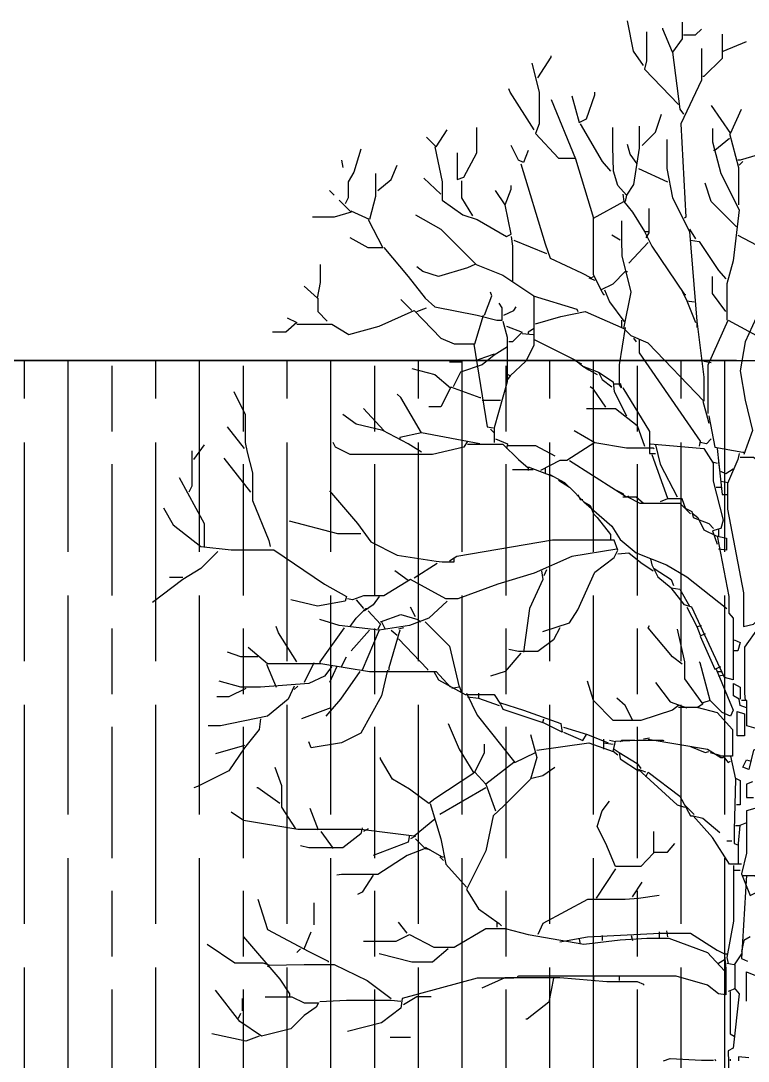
# Model space of a CAD drawing. Header units: centimetres. Extents: x 2004 to 13885, y -3131 to 5891.
# Drawn here: x 5918.4 to 6250.6, y -1672.7 to -1197.3 of the extents above; entities that cross this region are included whole.
import ezdxf

# ---------------------------------------------------------------- set-up
doc = ezdxf.new("R2010")
doc.units = ezdxf.units.CM

msp = doc.modelspace()

# ---------------------------------------------------------------- hatches: boundary and pattern name
at = {"transparency": 33554508}
h = msp.add_hatch(dxfattribs=at)
h.set_pattern_fill('GOST_WOOD', color=256, scale=10)
h.set_pattern_definition([(90, (0, 600), (60, -4e-15), [100, -20]), (90, (20, 580), (60, -4e-15), [60, -15, 30, -15]), (90, (40, 550), (60, -4e-15), [100, -20])])
h.paths.add_polyline_path([(7264.59, -1952.53), (7264.59, -1352.53), (5264.59, -1352.53), (5264.59, -1952.53), (5464.59, -1952.53)])

# ---------------------------------------------------------------- linework, layer by layer
for p, q in [((5264.59, -1352.53), (7264.59, -1352.53)), ((6245.36, -1352.53), (5264.59, -1352.53))]:
    msp.add_line(p, q)
at = {"color": 84}
for points in [[(6202.75, -1217.82), (6198.32, -1211.17), (6195.55, -1197.33)], [(6220.47, -1197.88), (6220.47, -1205.64), (6216.04, -1211.73), (6211.61, -1201.21), (6211.61, -1200.65)], [(6204.14, -1202.31), (6204.14, -1215.6), (6203.31, -1219.48), (6218.81, -1235.53)], [(6221.02, -1203.7), (6226.56, -1203.7), (6229.33, -1201.21)], [(6238.74, -1203.42), (6238.74, -1214.49), (6230.44, -1222.8), (6229.88, -1222.8)], [(6239.29, -1211.17), (6249.81, -1206.74)], [(6216.04, -1211.73), (6219.36, -1237.75), (6221.02, -1239.96)], [(6229.33, -1210.06), (6229.33, -1224.46), (6219.92, -1244.39), (6222.13, -1287.02), (6221.58, -1287.58)], [(6151.82, -1216.71), (6155.14, -1230), (6155.14, -1244.39), (6153.48, -1248.82), (6164, -1260.17), (6171.75, -1260.17)], [(6154.58, -1223.35), (6160.67, -1213.94), (6160.67, -1213.39)], [(6152.92, -1247.16), (6141.85, -1230), (6141.3, -1228.34)], [(6170.09, -1231.66), (6173.41, -1243.84), (6176.73, -1242.18), (6180.61, -1231.1), (6180.61, -1230)], [(6160.67, -1233.32), (6171.75, -1260.45), (6180.05, -1287.58), (6193.89, -1279.83), (6197.77, -1284.81), (6203.31, -1293.67), (6204.97, -1293.67)], [(6202.2, -1254.36), (6208.29, -1248.27), (6211.06, -1239.96)], [(6233.76, -1236.09), (6242.62, -1248.82), (6247.6, -1237.75)], [(6173.96, -1244.39), (6183.93, -1261.56), (6187.8, -1265.99)], [(6200.81, -1245.5), (6200.81, -1255.47), (6198.32, -1272.08), (6195, -1277.06), (6191.13, -1272.63), (6189.19, -1265.99), (6188.77, -1254.91), (6188.77, -1246.05)], [(6103.65, -1250.48), (6108.08, -1254.91), (6113.06, -1247.16)], [(6117.76, -1257.68), (6117.76, -1269.86), (6120.81, -1268.75), (6126.62, -1257.68), (6126.62, -1246.05)], [(6234.31, -1246.61), (6234.31, -1252.7), (6238.19, -1267.09), (6246.49, -1283.7), (6243.72, -1306.96), (6240.96, -1317.48), (6240.96, -1334.09)], [(6242.06, -1248.82), (6246.22, -1264.32), (6246.22, -1281.49)], [(6107.52, -1254.91), (6110.84, -1270.97), (6110.84, -1279.27), (6120.26, -1285.92), (6126.9, -1288.13), (6140.19, -1295.88), (6142.4, -1294.78), (6139.63, -1281.49), (6142.4, -1274.29), (6142.4, -1272.63)], [(6150.15, -1256.57), (6147.94, -1262.11), (6145.72, -1261), (6142.4, -1254.36)], [(6213.55, -1251.59), (6213.55, -1264.88), (6216.04, -1278.17), (6223.79, -1293.67), (6227.11, -1334.64), (6230.44, -1360.11), (6230.44, -1371.18), (6204.97, -1344.61), (6197.22, -1341.28), (6193.89, -1337.96), (6197.22, -1321.35), (6193.06, -1304.74), (6192.92, -1297.54), (6192.92, -1288.69)], [(6199.98, -1262.66), (6196.66, -1258.23), (6195.55, -1253.8)], [(6242.06, -1251.04), (6235.42, -1256.57), (6234.87, -1256.57)], [(6073.75, -1256.02), (6070.43, -1266.54), (6067.93, -1270.97), (6067.93, -1278.17), (6066.55, -1280.93)], [(6254.8, -1258.79), (6247.05, -1261), (6245.94, -1261)], [(6064.89, -1261), (6065.44, -1264.32)], [(6081.5, -1274.84), (6087.59, -1269.86), (6090.36, -1263.22)], [(6146.83, -1262.66), (6157.91, -1299.21), (6160.12, -1305.85), (6174.52, -1312.49), (6178.94, -1314.71), (6180.05, -1314.15)], [(6248.15, -1261.56), (6246.49, -1263.22)], [(6080.39, -1267.09), (6080.39, -1277.61), (6077.62, -1288.13), (6069.32, -1284.26)], [(6110.29, -1276.5), (6102.54, -1269.31)], [(6200.54, -1264.88), (6213.83, -1270.97)], [(6119.7, -1270.41), (6119.7, -1278.17), (6124.69, -1286.47)], [(6245.38, -1291.45), (6233.76, -1279.83), (6230.99, -1271.52)], [(6059.35, -1274.84), (6061.57, -1277.06)], [(6139.63, -1281.49), (6135.21, -1274.84)], [(6193.34, -1276.5), (6193.89, -1279.83)], [(6195, -1277.06), (6194.45, -1279.83)], [(6063.78, -1279.27), (6069.32, -1284.81), (6061.57, -1287.02), (6051.6, -1287.02)], [(6205.24, -1283.15), (6205.24, -1294.22), (6203.86, -1296.44)], [(6077.07, -1288.13), (6083.71, -1301.14), (6077.07, -1301.14), (6068.77, -1296.44)], [(6098.66, -1285.92), (6110.29, -1292.56), (6126.35, -1308.62), (6138.53, -1313.6), (6152.65, -1323.01), (6152.65, -1345.71), (6149.05, -1352.91), (6141.85, -1359.55), (6140.74, -1359)], [(6179.78, -1287.58), (6179.78, -1313.05), (6183.37, -1320.24), (6188.91, -1317.48), (6194.45, -1311.94), (6195.55, -1311.94)], [(6223.79, -1292.56), (6226.56, -1296.99)], [(6142.4, -1295.88), (6142.96, -1300.31), (6142.96, -1316.37)], [(6143.51, -1297.54), (6158.46, -1303.63)], [(6192.23, -1297.54), (6188.36, -1295.33)], [(6203.31, -1293.67), (6206.63, -1300.31), (6221.58, -1322.46), (6222.13, -1322.46)], [(6224.35, -1297.54), (6228.22, -1298.1), (6237.08, -1311.39), (6240.4, -1315.26)], [(6245.94, -1295.33), (6254.24, -1299.76)], [(6084.27, -1300.87), (6095.34, -1314.15), (6103.09, -1324.12), (6107.52, -1328), (6126.9, -1331.87), (6135.76, -1334.09), (6138.25, -1334.09), (6138.25, -1328.55), (6136.87, -1326.33)], [(6204.97, -1298.65), (6196.11, -1308.06)], [(6047.73, -1318.58), (6053.82, -1324.12), (6055.2, -1316.92), (6055.2, -1308.62)], [(6125.79, -1308.62), (6122.47, -1310.28), (6109.18, -1314.15), (6101.99, -1311.94), (6099.22, -1309.72)], [(6177.84, -1314.71), (6180.61, -1315.82)], [(6240.4, -1330.21), (6234.31, -1321.91), (6234.31, -1314.15)], [(6130.22, -1331.87), (6133.54, -1323.01), (6132.99, -1321.35)], [(6183.37, -1320.24), (6184.48, -1322.46), (6185.04, -1322.46)], [(6185.04, -1320.24), (6187.25, -1325.78), (6193.89, -1334.64), (6194.45, -1334.64)], [(6220.47, -1320.8), (6222.68, -1325.23), (6226.56, -1335.19)], [(6054.09, -1324.12), (6054.09, -1330.21), (6058.25, -1334.64)], [(6097, -1329.66), (6092.02, -1324.67)], [(6152.37, -1323.01), (6172.3, -1329.1), (6172.85, -1330.21)], [(6222.68, -1325.23), (6226.01, -1325.78)], [(6257.57, -1325.78), (6249.26, -1344.05), (6247.05, -1357.34), (6249.26, -1370.63), (6252.58, -1384.47), (6248.71, -1395.54)], [(6044.4, -1336.02), (6060.46, -1336.02), (6068.21, -1340.73), (6082.05, -1336.85), (6098.11, -1329.66), (6110.29, -1342.39), (6116.38, -1344.88), (6125.79, -1344.88), (6129.67, -1331.87)], [(6099.22, -1330.21), (6103.65, -1328.55)], [(6139.08, -1331.87), (6143.51, -1329.66), (6144.62, -1328)], [(6153.48, -1335.75), (6165.1, -1332.43), (6176.18, -1330.21), (6193.89, -1337.96)], [(6039.97, -1332.98), (6044.4, -1335.19), (6039.42, -1339.62), (6033.33, -1339.62)], [(6138.53, -1334.64), (6140.47, -1341.84), (6140.47, -1362.32), (6134.65, -1383.36), (6134.65, -1390.01)], [(6192.79, -1334.09), (6192.79, -1337.41)], [(6227.11, -1334.64), (6227.11, -1337.41)], [(6232.37, -1376.72), (6232.37, -1354.57), (6241.51, -1334.09), (6273.07, -1351.25), (6274.18, -1354.02)], [(6140.19, -1336.85), (6147.39, -1339.62), (6142.96, -1344.05), (6141.3, -1344.05)], [(6147.39, -1340.18), (6152.37, -1340.73)], [(6152.92, -1337.96), (6150.15, -1339.62), (6150.15, -1340.18)], [(6194.45, -1337.41), (6191.68, -1354.57), (6191.68, -1363.43), (6188.91, -1363.43)], [(6125.24, -1345.16), (6131.33, -1382.81), (6134.1, -1383.36)], [(6152.92, -1342.94), (6171.75, -1352.36), (6175.07, -1355.13), (6182.27, -1357.89), (6183.93, -1361.22), (6188.36, -1364.54)], [(6198.32, -1342.39), (6199.43, -1344.05)], [(6200.81, -1342.94), (6200.81, -1349.04), (6228.77, -1389.45), (6228.22, -1391.67)], [(6140.74, -1346.27), (6134.65, -1350.14), (6129.11, -1354.57), (6119.15, -1357.89), (6115.83, -1364.54)], [(6134.65, -1349.59), (6130.22, -1351.25), (6126.9, -1352.36)], [(6114.17, -1353.19), (6119.7, -1353.19)], [(6171.19, -1352.36), (6174.52, -1354.02)], [(6230.44, -1352.91), (6233.76, -1353.46)], [(6097, -1356.23), (6107.52, -1359), (6114.72, -1365.09), (6110.29, -1373.67), (6104.75, -1373.67)], [(6141.85, -1359.55), (6140.19, -1361.77)], [(6175.07, -1355.13), (6177.84, -1356.79), (6181.71, -1359)], [(6182.27, -1357.89), (6188.91, -1362.32), (6189.46, -1366.75), (6195, -1377.83)], [(6192.23, -1362.88), (6192.79, -1365.09), (6191.68, -1363.43)], [(6015.61, -1366.75), (6020.87, -1377.27), (6020.87, -1390.01), (6021.7, -1394.44), (6024.2, -1403.85), (6024.2, -1416.58), (6031.67, -1434.85), (6032.22, -1437.62)], [(6101.43, -1385.58), (6092.02, -1369.52), (6090.36, -1367.86)], [(6114.72, -1364.54), (6128.01, -1369.52), (6128.56, -1369.52)], [(6185.59, -1373.95), (6180.05, -1365.65), (6178.39, -1364.54)], [(6193.34, -1365.09), (6205.52, -1385.02), (6205.52, -1394.99), (6208.29, -1394.99)], [(6129.11, -1370.63), (6137.42, -1370.63)], [(6229.88, -1371.18), (6232.1, -1378.93), (6232.65, -1381.15)], [(6101.43, -1394.44), (6095.34, -1390.56), (6083.71, -1384.47), (6071.53, -1381.7), (6065.44, -1377.27)], [(6084.27, -1384.47), (6074.86, -1374.5)], [(6176.73, -1374.5), (6190.02, -1374.5), (6199.98, -1382.26), (6203.31, -1391.67)], [(6232.65, -1377.83), (6235.42, -1392.22), (6248.15, -1394.44), (6248.71, -1394.44)], [(6020.6, -1392.77), (6012.84, -1382.81)], [(6128.01, -1390.56), (6101.43, -1385.58), (6091.47, -1387.79), (6091.47, -1388.35)], [(6132.99, -1383.92), (6134.65, -1385.58)], [(6171.19, -1384.47), (6180.61, -1390.01), (6167.87, -1398.31), (6164.55, -1398.31), (6155.69, -1402.74)], [(5997.34, -1397.76), (6002.33, -1391.11)], [(6122.47, -1389.45), (6120.81, -1392.22), (6106.41, -1395.54), (6068.77, -1395.54), (6062.12, -1392.22), (6061.01, -1390.01)], [(6122.47, -1390.84), (6138.53, -1390.84), (6145.72, -1397.76), (6150.15, -1401.63), (6150.15, -1402.74)], [(6135.21, -1388.35), (6140.74, -1390.56), (6140.19, -1392.77)], [(6140.74, -1391.39), (6153.48, -1391.39), (6162.33, -1396.1)], [(6180.61, -1390.01), (6195, -1392.5), (6207.18, -1392.5), (6207.74, -1392.77)], [(6206.07, -1390.56), (6230.44, -1392.77), (6234.59, -1399.42), (6234.59, -1407.72), (6239.29, -1425.44), (6238.19, -1429.32), (6234.31, -1430.42), (6236.53, -1436.51)], [(6208.29, -1391.11), (6210.5, -1399.97), (6218.26, -1414.92)], [(6233.76, -1388.35), (6231.54, -1390.56), (6228.77, -1390.01)], [(6236.53, -1392.77), (6238.74, -1413.81), (6240.96, -1413.81)], [(5996.51, -1393.88), (5996.51, -1409.94), (5995.13, -1412.71)], [(6023.36, -1412.71), (6011.18, -1397.2)], [(6206.63, -1395.54), (6213.83, -1415.48)], [(6246.49, -1394.99), (6245.94, -1397.76), (6241.23, -1408.83), (6241.23, -1420.46), (6248.43, -1458.66), (6248.43, -1474.16), (6253.14, -1473.06), (6264.21, -1461.71), (6270.3, -1461.71), (6268.09, -1479.7), (6259.23, -1501.29), (6255.35, -1496.86), (6254.8, -1493.54)], [(6247.05, -1396.65), (6253.14, -1396.65), (6265.87, -1406.62), (6270.3, -1407.72)], [(6150.15, -1401.08), (6161.78, -1405.51), (6166.76, -1408.28), (6168.43, -1409.94)], [(6157.91, -1401.63), (6157.91, -1403.85)], [(6168.98, -1398.31), (6190.02, -1411.6), (6193.34, -1413.26), (6193.89, -1413.81)], [(6234.31, -1398.87), (6236.53, -1399.42)], [(6237.08, -1398.87), (6237.63, -1403.85)], [(6243.72, -1402.19), (6240.4, -1404.4), (6238.19, -1403.29)], [(5990.7, -1406.06), (6002.05, -1427.1), (6002.05, -1437.62)], [(6152.37, -1402.46), (6142.96, -1402.46)], [(6159.57, -1404.4), (6161.78, -1405.51)], [(6164, -1407.17), (6168.98, -1410.49), (6175.62, -1417.14), (6188.36, -1428.21), (6192.23, -1434.3), (6199.43, -1440.39), (6213.27, -1445.93), (6222.68, -1451.46), (6240.96, -1465.86)], [(6190.02, -1411.6), (6195, -1414.92), (6196.11, -1414.37)], [(6235.97, -1410.49), (6238.19, -1410.49)], [(6238.19, -1407.72), (6241.51, -1408.28)], [(6059.35, -1412.15), (6072.09, -1427.1), (6078.18, -1435.41), (6090.36, -1441.5), (6108.08, -1444.27), (6110.84, -1444.54), (6116.38, -1444.54), (6116.38, -1442.6)], [(6172.85, -1413.81), (6173.96, -1416.03), (6175.07, -1416.03)], [(6193.34, -1414.92), (6199.43, -1414.92), (6202.75, -1417.69)], [(6195.55, -1414.92), (6201.09, -1417.69), (6219.36, -1417.69), (6221.58, -1419.9), (6224.9, -1421.57), (6225.45, -1424.33), (6232.65, -1427.1), (6234.87, -1429.32)], [(6224.35, -1422.67), (6222.13, -1420.46), (6220.47, -1415.75), (6213.83, -1415.75), (6210.5, -1417.14)], [(5983.5, -1419.9), (5987.93, -1427.66), (6000.66, -1437.62), (6014.51, -1439.01), (6033.88, -1439.01), (6057.14, -1454.79), (6067.1, -1460.32), (6066.55, -1462.54), (6053.82, -1464.75), (6041.64, -1461.98)], [(6175.62, -1417.14), (6178.39, -1418.8), (6180.05, -1422.67), (6181.71, -1424.33), (6187.8, -1432.09), (6187.8, -1434.85)], [(6073.75, -1431.81), (6063.23, -1431.81), (6041.08, -1425.99)], [(6224.9, -1422.12), (6227.67, -1424.33), (6230.44, -1429.87), (6235.97, -1432.64), (6240.68, -1433.75), (6240.68, -1439.28), (6237.08, -1438.73)], [(6237.08, -1429.87), (6237.08, -1432.64)], [(6156.8, -1476.38), (6168.98, -1472.5), (6172.85, -1466.41), (6180.61, -1449.25), (6189.46, -1442.6), (6191.13, -1439.28), (6189.46, -1434.58), (6161.23, -1434.58), (6117.49, -1442.05), (6114.17, -1444.27)], [(6236.53, -1432.64), (6241.79, -1460.32), (6241.79, -1468.07), (6243.72, -1470.29), (6243.72, -1498.53), (6239.85, -1497.42), (6224.9, -1465.31), (6221.58, -1464.2), (6215.49, -1456.45)], [(6008.42, -1439.84), (6000.66, -1447.59), (5992.36, -1452.57), (5978.52, -1463.09)], [(6190.57, -1438.73), (6170.09, -1442.05), (6152.92, -1449.8), (6136.31, -1454.79), (6118.04, -1461.43), (6112.5, -1461.43), (6096.45, -1452.57), (6084.27, -1460.05), (6074.86, -1460.05), (6069.87, -1461.98), (6067.66, -1461.43)], [(6191.13, -1440.94), (6196.11, -1440.39), (6201.65, -1444.82), (6207.18, -1448.7)], [(6206.07, -1443.16), (6206.63, -1445.93), (6209.4, -1451.46), (6215.49, -1456.45), (6219.36, -1457), (6223.79, -1464.75)], [(6095.34, -1453.12), (6089.25, -1448.7)], [(6108.63, -1445.37), (6098.11, -1452.02)], [(6156.24, -1448.7), (6156.8, -1452.57), (6150.71, -1465.86), (6147.94, -1485.79)], [(6158.46, -1448.14), (6157.35, -1450.91)], [(6207.74, -1447.59), (6215.49, -1452.57), (6216.59, -1455.34)], [(5992.36, -1451.74), (5986.27, -1451.74)], [(6113.06, -1462.54), (6104.75, -1470.29), (6095.89, -1473.61), (6082.05, -1475.82), (6063.78, -1473.61), (6054.92, -1470.84)], [(6071.53, -1461.98), (6074.86, -1465.86)], [(6082.05, -1460.32), (6079.28, -1464.2), (6075.41, -1466.97), (6074.86, -1466.41)], [(6264.21, -1461.98), (6261.44, -1465.86), (6248.98, -1483.58), (6248.98, -1504.62), (6249.26, -1507.94)], [(6068.77, -1474.16), (6071.53, -1470.29), (6075.96, -1465.86), (6077.07, -1465.86)], [(6077.07, -1466.97), (6082.61, -1473.06), (6081.5, -1475.27)], [(6082.61, -1471.95), (6092.02, -1468.63), (6099.77, -1470.84), (6100.88, -1471.95)], [(6098.66, -1469.73), (6096.45, -1465.31)], [(6222.68, -1465.31), (6227.11, -1474.16), (6229.33, -1473.61)], [(6083.16, -1471.95), (6084.82, -1475.27)], [(6103.09, -1471.95), (6114.17, -1483.02), (6118.6, -1501.85), (6115.27, -1502.4)], [(6220.47, -1491.33), (6216.04, -1488.01), (6204.97, -1474.72), (6205.52, -1473.61)], [(6044.4, -1490.22), (6036.1, -1476.93), (6034.99, -1474.16)], [(6066, -1474.72), (6054.92, -1490.22), (6054.92, -1490.77)], [(6077.62, -1475.82), (6069.32, -1485.24)], [(6082.05, -1475.82), (6074.3, -1494.1)], [(6091.47, -1475.82), (6086.48, -1492.99), (6086.48, -1494.1)], [(6087.59, -1475.82), (6090.36, -1478.04)], [(6093.13, -1474.72), (6090.91, -1475.27)], [(6164.55, -1474.72), (6161.78, -1480.25), (6154.58, -1485.51), (6145.72, -1485.51), (6141.3, -1484.68)], [(6218.26, -1475.27), (6221.58, -1490.22), (6221.58, -1497.97), (6229.88, -1509.6), (6227.11, -1511.26)], [(6227.11, -1474.16), (6228.77, -1478.04)], [(6230.99, -1477.49), (6228.77, -1478.59), (6235.42, -1493.54), (6238.19, -1492.43)], [(6090.91, -1479.7), (6104.2, -1493.54), (6104.2, -1494.1)], [(6244.28, -1480.25), (6247.05, -1481.36), (6245.94, -1485.24), (6243.72, -1485.24)], [(6026.69, -1488.01), (6018.94, -1488.01), (6012.84, -1485.79)], [(6022.26, -1483.58), (6031.12, -1491.05), (6055.48, -1491.05), (6077.62, -1494.65), (6108.08, -1494.65), (6114.72, -1501.85)], [(6146.83, -1486.34), (6139.63, -1494.65), (6132.99, -1496.86)], [(6060.46, -1492.43), (6057.14, -1496.86), (6049.94, -1500.19), (6027.79, -1501.85), (6018.94, -1501.85), (6008.97, -1499.08)], [(6030.56, -1491.33), (6034.99, -1501.85)], [(6052.16, -1490.77), (6047.73, -1499.63)], [(6062.67, -1492.43), (6059.35, -1499.63)], [(6064.89, -1492.43), (6067.1, -1488.01)], [(6235.97, -1493.54), (6243.72, -1512.37), (6242.62, -1515.14), (6238.74, -1513.47), (6233.2, -1507.94), (6228.77, -1490.77), (6228.22, -1490.22)], [(6085.93, -1494.1), (6083.16, -1505.72), (6073.75, -1522.89), (6064.89, -1527.32), (6051.05, -1529.53), (6049.94, -1526.76)], [(6073.19, -1494.65), (6064.34, -1507.38), (6057.69, -1515.14)], [(6106.97, -1494.65), (6109.18, -1498.53), (6121.36, -1505.17), (6134.65, -1505.17), (6137.42, -1509.6), (6138.53, -1511.81), (6156.8, -1517.9), (6157.35, -1516.24)], [(6236.53, -1494.65), (6238.74, -1494.65)], [(6239.85, -1496.31), (6237.08, -1496.86)], [(6043.3, -1501.29), (6040.53, -1507.38), (6031.12, -1515.14), (6009.52, -1519.56), (6003.99, -1519.56)], [(6044.96, -1501.29), (6043.3, -1502.95)], [(6118.6, -1501.29), (6119.7, -1504.06)], [(6218.81, -1510.15), (6216.04, -1512.37), (6201.65, -1517.07), (6188.91, -1517.07), (6180.05, -1507.94), (6177.28, -1499.08)], [(6208.29, -1499.63), (6214.93, -1508.49), (6222.68, -1511.26)], [(6249.81, -1511.26), (6247.05, -1510.15), (6246.49, -1507.38), (6244, -1505.72), (6244, -1500.19), (6247.05, -1501.85), (6247.05, -1507.38)], [(6258.67, -1501.29), (6254.24, -1520.67), (6250.09, -1519.56), (6250.09, -1507.94), (6247.6, -1507.94)], [(6021.15, -1502.4), (6013.4, -1506.28), (6007.86, -1506.28)], [(6121.92, -1504.62), (6126.9, -1514.58), (6144.06, -1536.17), (6153.48, -1531.75)], [(6122.47, -1506.28), (6127.45, -1506.83), (6136.87, -1510.15)], [(6127.45, -1504.62), (6127.45, -1506.83)], [(6197.77, -1516.8), (6194.45, -1510.15), (6190.57, -1506.83)], [(6059.91, -1511.26), (6046.62, -1516.24)], [(6137.42, -1509.04), (6147.94, -1512.37), (6165.1, -1518.46), (6165.66, -1522.33), (6156.8, -1517.9)], [(6218.81, -1510.98), (6227.11, -1510.98), (6236.53, -1513.47), (6243.45, -1521.23), (6243.45, -1533.41), (6237.08, -1533.41)], [(6233.2, -1507.94), (6229.88, -1509.04)], [(6027.79, -1516.24), (6027.24, -1521.23), (6020.6, -1529.53), (6013.4, -1540.05), (5999, -1547.25), (5997.34, -1547.8)], [(6245.66, -1512.92), (6248.98, -1514.03), (6248.98, -1523.99), (6245.66, -1523.99), (6245.66, -1512.92)], [(6113.61, -1518.46), (6118.6, -1530.08), (6125.24, -1541.16), (6107.52, -1552.78), (6104.75, -1555), (6095.89, -1548.36), (6088.14, -1543.93), (6082.61, -1534.51), (6082.61, -1533.96)], [(6166.21, -1520.12), (6177.28, -1523.44), (6186.7, -1527.32)], [(6151.26, -1523.44), (6154.03, -1533.96), (6151.26, -1543.93), (6139.08, -1556.11), (6134.1, -1560.54), (6130.78, -1576.59), (6121.92, -1594.31), (6127.45, -1603.17), (6136.87, -1609.81), (6137.97, -1610.92)], [(6166.21, -1522.33), (6175.07, -1526.21), (6176.73, -1523.44)], [(6184.48, -1525.65), (6184.48, -1530.08)], [(6205.52, -1525.1), (6202.75, -1525.65)], [(6204.97, -1525.65), (6232.1, -1530.08), (6238.19, -1533.96), (6239.29, -1533.96)], [(6020.6, -1528.42), (6007.31, -1532.3)], [(6143.51, -1536.17), (6130.78, -1546.14), (6125.79, -1540.6), (6130.22, -1531.75), (6130.22, -1527.87)], [(6154.03, -1530.64), (6177.84, -1527.32), (6188.91, -1531.19)], [(6184.48, -1527.32), (6188.91, -1527.87)], [(6190.02, -1526.76), (6187.25, -1526.21)], [(6191.13, -1532.85), (6188.91, -1531.19), (6190.02, -1526.49), (6199.98, -1526.07), (6211.61, -1526.07), (6212.16, -1526.21)], [(6189.46, -1530.08), (6191.68, -1531.75), (6192.23, -1534.51), (6200.54, -1540.05)], [(6198.88, -1526.21), (6192.79, -1526.21), (6192.23, -1526.76)], [(6224.35, -1528.98), (6230.99, -1531.75), (6232.65, -1531.19)], [(6255.9, -1529.53), (6253.14, -1530.64), (6250.92, -1539.5), (6248.15, -1538.39), (6249.81, -1535.07), (6252.03, -1535.62)], [(6191.68, -1531.75), (6199.98, -1536.73), (6201.65, -1538.94)], [(6233.2, -1531.75), (6237.63, -1532.85)], [(6239.29, -1533.41), (6241.51, -1536.17), (6242.62, -1535.62)], [(6242.62, -1533.41), (6244.83, -1543.93), (6244.28, -1567.18), (6244.28, -1573.27), (6245.94, -1573.82)], [(6034.44, -1538.39), (6037.48, -1546.69), (6037.48, -1556.66), (6043.85, -1566.63)], [(6151.82, -1543.37), (6156.8, -1542.26), (6162.33, -1538.39)], [(6203.86, -1540.6), (6200.54, -1539.5), (6218.26, -1555.55), (6221.58, -1556.66)], [(6203.86, -1542.82), (6204.97, -1540.6), (6219.36, -1551.68), (6224.35, -1560.54), (6225.45, -1560.54)], [(6244.83, -1543.37), (6247.05, -1544.48), (6247.05, -1555.55), (6245.38, -1555.55)], [(6252.58, -1545.03), (6249.81, -1546.14), (6249.81, -1552.23), (6253.14, -1552.23)], [(6036.65, -1555), (6026.69, -1547.8), (6026.13, -1547.8)], [(6130.78, -1547.8), (6109.74, -1559.98)], [(6130.78, -1546.14), (6135.21, -1558.32)], [(6207.46, -1567.73), (6207.46, -1577.7), (6201.65, -1583.79), (6190.02, -1583.79), (6185.59, -1573.27), (6181.71, -1565.52), (6183.93, -1558.32), (6187.25, -1553.89)], [(6107.52, -1562.2), (6098.11, -1569.95), (6073.75, -1566.9), (6044.96, -1566.9), (6020.04, -1562.75), (6014.51, -1558.87)], [(6054.37, -1567.18), (6050.49, -1557.21)], [(6105.31, -1555), (6110.29, -1571.06), (6112.5, -1582.68), (6121.92, -1593.2)], [(6221.58, -1555.55), (6226.01, -1559.98)], [(6253.69, -1557.21), (6249.81, -1558.32), (6249.81, -1577.7), (6247.6, -1587.11), (6251.48, -1597.08), (6254.52, -1595.42), (6254.52, -1587.11), (6257.57, -1584.9)], [(6247.6, -1582.68), (6242.06, -1582.68), (6234.31, -1570.5), (6225.45, -1560.54), (6229.88, -1561.64), (6237.63, -1568.29)], [(6249.81, -1563.86), (6246.77, -1564.97), (6246.08, -1573.27), (6246.08, -1582.68)], [(6074.3, -1566.07), (6073.75, -1568.84), (6065.44, -1575.21), (6049.94, -1575.21), (6046.06, -1574.38)], [(6055.48, -1567.73), (6061.01, -1575.48)], [(6077.07, -1566.63), (6074.86, -1567.73)], [(6244.83, -1564.97), (6247.05, -1564.97)], [(6098.66, -1571.06), (6103.09, -1575.48), (6094.79, -1578.81), (6081.5, -1587.39), (6064.89, -1587.39), (6062.67, -1587.67)], [(6095.89, -1569.39), (6095.34, -1572.72), (6079.28, -1578.81)], [(6098.66, -1569.95), (6096.45, -1571.06)], [(6207.18, -1577.15), (6213.83, -1577.15), (6217.15, -1573.27)], [(6243.17, -1572.16), (6240.96, -1572.16)], [(6103.09, -1574.93), (6110.84, -1579.36), (6111.4, -1579.36)], [(6103.09, -1575.48), (6105.31, -1576.04)], [(6109.74, -1579.36), (6111.4, -1581.02)], [(6079.28, -1587.67), (6074.3, -1595.42), (6072.09, -1596.52)], [(6190.02, -1584.9), (6181.16, -1598.19)], [(6244, -1583.24), (6244, -1608.7), (6240.96, -1625.31), (6241.51, -1628.08)], [(6244.28, -1585.45), (6247.05, -1585.45)], [(6249.81, -1587.67), (6247.6, -1625.87), (6250.37, -1626.98)], [(6197.77, -1597.63), (6202.2, -1590.99)], [(6248.15, -1587.94), (6253.69, -1587.94), (6254.24, -1589.33)], [(6209.95, -1597.08), (6200.54, -1598.46), (6194.45, -1598.88), (6177.28, -1598.88), (6156.8, -1609.81), (6154.58, -1614.8)], [(6026.69, -1598.74), (6031.12, -1612.58), (6049.94, -1622.55), (6058.8, -1626.98), (6058.8, -1627.53)], [(6052.16, -1600.4), (6052.16, -1610.37)], [(6094.79, -1614.24), (6090.91, -1609.26)], [(6135.76, -1609.26), (6135.76, -1611.47)], [(6020.04, -1615.9), (6036.65, -1635.28), (6041.08, -1641.92), (6041.08, -1643.03)], [(6047.73, -1621.44), (6051.05, -1613.69)], [(6074.86, -1617.84), (6089.8, -1617.84), (6095.89, -1614.8), (6106.97, -1620.61), (6116.38, -1620.61), (6130.78, -1612.03), (6139.63, -1612.03), (6150.15, -1614.8), (6175.62, -1619.22), (6192.23, -1617.29), (6204.41, -1616.59), (6214.38, -1616.59), (6232.1, -1623.1), (6239.85, -1631.41)], [(6164.55, -1618.12), (6177.28, -1615.9), (6210.5, -1614.24), (6224.35, -1614.24), (6236.53, -1621.99), (6239.85, -1623.65), (6240.96, -1623.65)], [(6183.93, -1615.35), (6183.93, -1617.56)], [(6197.22, -1615.35), (6197.77, -1617.56)], [(6209.95, -1613.69), (6209.95, -1616.46)], [(6213.27, -1613.13), (6213.83, -1615.9)], [(6251.48, -1615.9), (6248.71, -1617.56), (6247.6, -1622.55)], [(6003.43, -1619.22), (6016.17, -1627.81), (6028.9, -1627.81), (6031.67, -1628.64), (6031.12, -1629.74)], [(6173.41, -1617.01), (6173.96, -1619.22)], [(6046.06, -1621.44), (6044.4, -1623.1)], [(6113.61, -1621.44), (6106.41, -1627.53), (6097, -1627.53), (6082.05, -1623.65)], [(6239.85, -1624.21), (6240.4, -1630.3), (6240.4, -1642.48), (6237.08, -1641.92), (6232.1, -1638.05), (6217.7, -1633.9), (6145.72, -1633.9), (6145.17, -1634.17)], [(6247.6, -1623.65), (6244.28, -1628.64), (6240.96, -1628.08)], [(6031.67, -1628.91), (6047.73, -1628.5), (6061.57, -1628.5), (6076.52, -1635.83), (6087.59, -1644.14)], [(6239.85, -1626.42), (6237.08, -1628.08)], [(6244.55, -1628.64), (6244.55, -1639.71), (6241.51, -1640.82)], [(6143.51, -1634.73), (6126.9, -1634.73), (6092.57, -1644.14), (6092.02, -1648.57), (6083.16, -1655.21), (6067.66, -1659.09)], [(6129.11, -1639.16), (6139.63, -1634.45), (6164.55, -1634.45), (6186.14, -1636.39), (6199.98, -1636.39), (6202.75, -1637.5), (6202.75, -1638.05)], [(6161.78, -1634.73), (6159.57, -1645.8), (6149.6, -1653.55), (6149.05, -1653.55)], [(6180.05, -1634.17), (6180.05, -1636.39)], [(6191.68, -1633.62), (6191.68, -1635.83)], [(6249.81, -1645.25), (6249.81, -1631.96), (6253.97, -1633.62), (6253.97, -1669.05), (6255.35, -1669.61)], [(6244.28, -1639.16), (6246.49, -1641.92), (6243.72, -1666.84), (6241.51, -1667.95)], [(6030.01, -1643.31), (6042.19, -1643.31), (6047.73, -1646.08), (6054.37, -1646.08), (6053.26, -1648.02), (6047.73, -1651.89), (6041.64, -1657.98), (6028.35, -1661.3), (6018.38, -1654.66), (6007.31, -1640.26)], [(6019.49, -1644.14), (6019.49, -1649.68)], [(6054.92, -1645.52), (6067.1, -1644.83), (6087.59, -1644.83), (6092.02, -1645.25)], [(6105.86, -1643.31), (6099.22, -1643.31), (6093.13, -1646.91)], [(6242.34, -1640.82), (6242.34, -1660.2), (6244.28, -1661.3)], [(6017.83, -1653), (6018.94, -1650.78)], [(6027.24, -1661.3), (6021.15, -1663.52), (6005.65, -1660.2)], [(6096.45, -1661.86), (6087.04, -1661.86)], [(6241.51, -1667.95), (6243.03, -1719.99), (6246.49, -1724.97), (6247.32, -1721.65), (6247.32, -1713.9), (6244.55, -1716.67), (6244.55, -1739.92), (6247.6, -1757.64), (6247.6, -1794.18), (6248.71, -1794.74)], [(6211.95, -1672.53), (6214.93, -1671.55), (6229.33, -1672.24), (6234.87, -1672.24)], [(6235.42, -1671.82), (6235.7, -1672.53)], [(6242.34, -1671.82), (6242.36, -1672.53)], [(6250.92, -1671.27), (6246.22, -1670.72), (6246.22, -1672.53)]]:
    msp.add_lwpolyline(points, dxfattribs=at)

doc.saveas('drawing.dxf')
